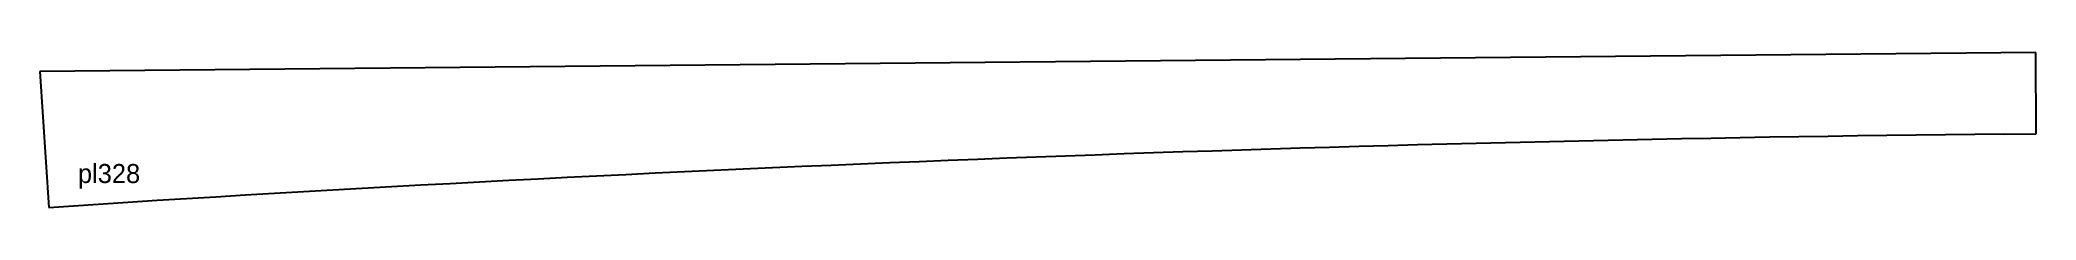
# Model space of a CAD drawing. Extents: x 0 to 105, y 0 to 8.
import ezdxf

# ---------------------------------------------------------------- set-up
doc = ezdxf.new("R2010")
doc.units = 0
doc.header["$MEASUREMENT"] = 0
doc.layers.add('BURN', color=1, linetype='CONTINUOUS')
doc.layers.add('SCRIBE', color=1, linetype='CONTINUOUS')

msp = doc.modelspace()

# ---------------------------------------------------------------- linework, layer by layer
at = {"layer": 'BURN'}
for p, q in [((104.95, 8.13), (0, 7.13)), ((104.97, 3.86), (104.95, 8.13)), ((0, 7.13), (0.46, 0)), ((103.29, 3.85), (104.97, 3.86)), ((0.46, 0), (4.62, 0.27))]:
    msp.add_line(p, q, dxfattribs=at)
msp.add_arc((123.01, -1899.93), 1903.88, 90.59346, 93.56494, dxfattribs=at)

# ---------------------------------------------------------------- texts
at = {"layer": 'SCRIBE'}
msp.add_text('pl328', height=1, dxfattribs=at).set_placement((2, 1.28))

doc.saveas('drawing.dxf')
